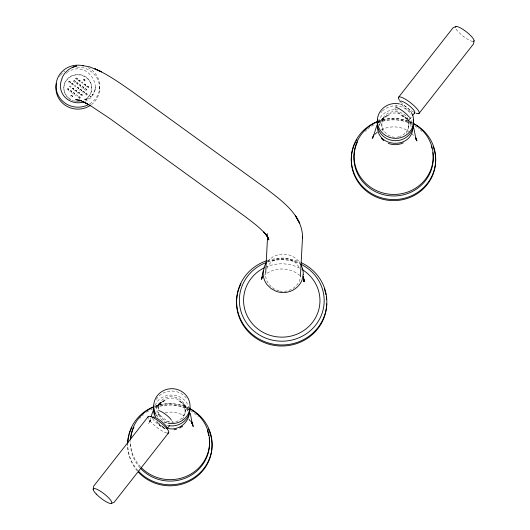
<?xml version="1.0" encoding="UTF-8"?>
<svg xmlns="http://www.w3.org/2000/svg" width="530" height="530" viewBox="0 0 530 530"><rect width="100%" height="100%" fill="white"/><g stroke="black" fill="none" stroke-linecap="round" stroke-linejoin="round"><path stroke-width="0.4" stroke-dasharray="2.65 1.99" d="M181.989 419.495C189.601 411.578 182.399 397.639 171.799 398.109A13.522 12.958 2.7 0 0 164.247 400.203C160.782 402.383 158.377 406.212 158.159 410.326M68.847 89.683A0.841 0.802 3 0 0 67.635 88.921A0.841 0.802 3 0 0 67.555 90.312A0.841 0.802 3 0 0 68.847 89.683L68.854 89.583A0.841 0.802 3 0 0 67.635 88.815A0.841 0.802 3 0 0 67.562 90.206A0.841 0.802 3 0 0 68.854 89.583M70.245 82.316A0.841 0.802 3 0 0 69.032 81.547A0.841 0.802 3 0 0 68.953 82.938A0.841 0.802 3 0 0 70.245 82.316L70.252 82.21A0.841 0.802 3 0 0 69.039 81.441A0.841 0.802 3 0 0 68.96 82.832A0.841 0.802 3 0 0 70.252 82.21M70.947 87.013L70.947 86.907A0.841 0.802 3 0 0 69.735 86.138A0.841 0.802 3 0 0 69.655 87.529A0.841 0.802 3 0 0 70.947 86.907M71.643 91.71A0.841 0.802 3 0 0 70.424 90.941A0.841 0.802 3 0 0 70.344 92.333A0.841 0.802 3 0 0 71.643 91.71L71.649 91.604A0.841 0.802 3 0 0 70.43 90.835A0.841 0.802 3 0 0 70.351 92.227A0.841 0.802 3 0 0 71.649 91.604M72.338 96.407A0.841 0.802 3 0 0 71.126 95.639A0.841 0.802 3 0 0 71.046 97.03A0.841 0.802 3 0 0 72.338 96.407L72.345 96.301A0.841 0.802 3 0 0 71.133 95.539A0.841 0.802 3 0 0 71.053 96.93A0.841 0.802 3 0 0 72.345 96.301M73.041 84.336A0.841 0.802 3 0 0 71.822 83.574A0.841 0.802 3 0 0 71.749 84.966A0.841 0.802 3 0 0 73.041 84.336L73.047 84.237A0.841 0.802 3 0 0 71.828 83.468A0.841 0.802 3 0 0 71.749 84.86A0.841 0.802 3 0 0 73.047 84.237M73.736 89.033A0.841 0.802 3 0 0 72.524 88.272A0.841 0.802 3 0 0 72.444 89.663A0.841 0.802 3 0 0 73.736 89.033L73.743 88.934A0.841 0.802 3 0 0 72.531 88.166A0.841 0.802 3 0 0 72.451 89.557A0.841 0.802 3 0 0 73.743 88.934M74.438 93.73A0.841 0.802 3 0 0 73.219 92.969A0.841 0.802 3 0 0 73.14 94.36A0.841 0.802 3 0 0 74.438 93.73L74.445 93.631A0.841 0.802 3 0 0 73.226 92.863A0.841 0.802 3 0 0 73.147 94.254A0.841 0.802 3 0 0 74.445 93.631M75.134 81.666A0.841 0.802 3 0 0 73.922 80.898A0.841 0.802 3 0 0 73.842 82.289A0.841 0.802 3 0 0 75.134 81.666L75.141 81.56A0.841 0.802 3 0 0 73.928 80.792A0.841 0.802 3 0 0 73.849 82.183A0.841 0.802 3 0 0 75.141 81.56M75.836 86.364A0.841 0.802 3 0 0 74.617 85.595A0.841 0.802 3 0 0 74.538 86.986A0.841 0.802 3 0 0 75.836 86.364L75.843 86.257M76.532 91.061A0.841 0.802 3 0 0 75.32 90.292A0.841 0.802 3 0 0 75.24 91.683A0.841 0.802 3 0 0 76.532 91.061L76.539 90.955A0.841 0.802 3 0 0 75.32 90.186A0.841 0.802 3 0 0 75.24 91.577A0.841 0.802 3 0 0 76.539 90.955M77.234 78.99A0.841 0.802 3 0 0 76.015 78.221A0.841 0.802 3 0 0 75.936 79.613A0.841 0.802 3 0 0 77.234 78.99L77.241 78.884A0.841 0.802 3 0 0 76.022 78.122A0.841 0.802 3 0 0 75.942 79.513A0.841 0.802 3 0 0 77.241 78.884M77.228 95.758A0.841 0.802 3 0 0 76.015 94.989A0.841 0.802 3 0 0 75.936 96.38A0.841 0.802 3 0 0 77.228 95.758L77.234 95.652M77.93 83.687A0.841 0.802 3 0 0 76.718 82.918A0.841 0.802 3 0 0 76.638 84.31A0.841 0.802 3 0 0 77.93 83.687L77.936 83.581A0.841 0.802 3 0 0 76.718 82.819A0.841 0.802 3 0 0 76.645 84.21A0.841 0.802 3 0 0 77.936 83.581M78.632 88.384A0.841 0.802 3 0 0 77.413 87.622A0.841 0.802 3 0 0 77.334 89.014A0.841 0.802 3 0 0 78.632 88.384L78.632 88.285A0.841 0.802 3 0 0 77.42 87.516A0.841 0.802 3 0 0 77.34 88.907A0.841 0.802 3 0 0 78.632 88.285M79.328 93.081A0.841 0.802 3 0 0 78.109 92.319A0.841 0.802 3 0 0 78.029 93.711A0.841 0.802 3 0 0 79.328 93.081L79.334 92.982A0.841 0.802 3 0 0 78.115 92.213A0.841 0.802 3 0 0 78.036 93.605A0.841 0.802 3 0 0 79.334 92.982M80.03 81.017A0.841 0.802 3 0 0 78.811 80.249A0.841 0.802 3 0 0 78.731 81.64A0.841 0.802 3 0 0 80.03 81.017L80.03 80.911A0.841 0.802 3 0 0 78.818 80.143A0.841 0.802 3 0 0 78.738 81.534A0.841 0.802 3 0 0 80.03 80.911M80.023 97.778A0.841 0.802 3 0 0 78.811 97.016A0.841 0.802 3 0 0 78.731 98.408A0.841 0.802 3 0 0 80.023 97.778L80.03 97.679A0.841 0.802 3 0 0 78.811 96.91A0.841 0.802 3 0 0 78.738 98.302A0.841 0.802 3 0 0 80.03 97.679M80.726 85.714A0.841 0.802 3 0 0 79.507 84.946A0.841 0.802 3 0 0 79.427 86.337A0.841 0.802 3 0 0 80.726 85.714L80.732 85.608A0.841 0.802 3 0 0 79.513 84.84A0.841 0.802 3 0 0 79.434 86.231A0.841 0.802 3 0 0 80.732 85.608M81.421 90.411A0.841 0.802 3 0 0 80.209 89.643A0.841 0.802 3 0 0 80.129 91.034A0.841 0.802 3 0 0 81.421 90.411L81.428 90.305A0.841 0.802 3 0 0 80.215 89.537A0.841 0.802 3 0 0 80.136 90.928A0.841 0.802 3 0 0 81.428 90.305M82.123 95.108A0.841 0.802 3 0 0 80.904 94.34A0.841 0.802 3 0 0 80.825 95.731A0.841 0.802 3 0 0 82.123 95.108L82.123 95.002A0.841 0.802 3 0 0 80.911 94.234A0.841 0.802 3 0 0 80.832 95.625A0.841 0.802 3 0 0 82.123 95.002M82.819 83.038L82.826 82.932A0.841 0.802 3 0 0 81.613 82.17A0.841 0.802 3 0 0 81.534 83.561A0.841 0.802 3 0 0 82.826 82.932M83.521 87.735A0.841 0.802 3 0 0 82.302 86.966A0.841 0.802 3 0 0 82.223 88.364A0.841 0.802 3 0 0 83.521 87.735L83.528 87.629A0.841 0.802 3 0 0 82.309 86.867A0.841 0.802 3 0 0 82.23 88.258A0.841 0.802 3 0 0 83.528 87.629M84.217 92.432A0.841 0.802 3 0 0 83.005 91.67A0.841 0.802 3 0 0 82.925 93.061A0.841 0.802 3 0 0 84.217 92.432L84.224 92.333A0.841 0.802 3 0 0 83.005 91.564A0.841 0.802 3 0 0 82.925 92.955A0.841 0.802 3 0 0 84.224 92.333M84.919 80.368A0.841 0.802 3 0 0 83.7 79.599A0.841 0.802 3 0 0 83.621 80.991A0.841 0.802 3 0 0 84.919 80.368L84.926 80.262A0.841 0.802 3 0 0 83.707 79.493A0.841 0.802 3 0 0 83.627 80.885A0.841 0.802 3 0 0 84.926 80.262M85.615 85.065A0.841 0.802 3 0 0 84.403 84.296A0.841 0.802 3 0 0 84.323 85.688A0.841 0.802 3 0 0 85.615 85.065L85.621 84.959A0.841 0.802 3 0 0 84.403 84.191A0.841 0.802 3 0 0 84.323 85.582A0.841 0.802 3 0 0 85.621 84.959M86.311 89.762A0.841 0.802 3 0 0 85.098 88.994A0.841 0.802 3 0 0 85.019 90.385A0.841 0.802 3 0 0 86.311 89.762L86.317 89.656A0.841 0.802 3 0 0 85.105 88.888A0.841 0.802 3 0 0 85.025 90.279A0.841 0.802 3 0 0 86.317 89.656M87.013 94.459A0.841 0.802 3 0 0 85.794 93.691A0.841 0.802 3 0 0 85.714 95.082A0.841 0.802 3 0 0 87.013 94.459L87.019 94.353A0.841 0.802 3 0 0 85.8 93.585A0.841 0.802 3 0 0 85.721 94.976A0.841 0.802 3 0 0 87.019 94.353M88.411 87.086A0.841 0.802 3 0 0 87.192 86.317A0.841 0.802 3 0 0 87.112 87.708A0.841 0.802 3 0 0 88.411 87.086L88.417 86.98A0.841 0.802 3 0 0 87.198 86.218A0.841 0.802 3 0 0 87.119 87.609A0.841 0.802 3 0 0 88.417 86.98M99.66 89.358L99.766 87.404M267.657 235.128L267.743 233.498L267.657 234.942M406.338 133.262C420.396 106.656 372.974 102.774 383.243 131.818M185.083 412.585C188.971 394.466 159.497 390.179 158.245 408.63M85.025 101.29C108.034 91.584 88.007 58.803 68.211 71.894M185.255 409.432C185.288 415.348 180.75 420.754 174.999 421.973M408.829 124.961C408.564 130.148 404.801 134.845 399.872 136.409M95.069 89.451L95.347 87.404L94.214 91.67L92.087 95.168L92.677 94.472L90.617 96.791L91.233 96.096L88 98.593L85.416 99.826L86.761 99.415L84.29 100.084M379.202 125.537L379.54 124.007L379.175 125.385L381.938 119.873L381.342 120.595L382.971 118.694L382.382 119.369L386.284 116.342M150.54 418.356L149.586 422.099L150.209 420.171L148.691 423.457L150.633 420.356L149.645 421.509L152.362 418.561M378.261 121.655C380.792 113.579 389.696 108.445 397.957 109.935M156.045 409.12L158.351 405.052L157.708 405.814L159.397 403.847L157.708 405.814M266.881 268.524C272.003 254.268 294.68 254.725 299.563 268.942M155.224 405.324C160.994 390.418 185.381 392.226 188.753 407.868M378.334 122.993C380.904 119.184 384.899 116.468 389.239 115.03L386.854 115.911M156.549 411.995L157.556 410.71M395.142 107.683L397.659 104.476M409.703 119.29L412.221 116.083M155.462 407.159L160.06 402.913L165.638 400.229L161.14 402.495L158.761 404.595M267.577 261.237L272.976 256.732L278.435 254.619A20.041 19.232 3 0 1 286.246 254.327C292.01 255.188 297.363 258.6 300.43 263.582M375.041 134.256L377.049 132.334L374.697 134.574M66.422 73.398L67.615 72.391M159.947 403.462L161.663 402.065L161.14 402.495M381.554 119.363L383.667 117.713M264.45 275.143L265.47 274.348M157.993 404.522L160.06 402.913M375.969 133.368L378.162 131.665M267.094 273.248C277.183 266.669 291.447 267.849 300.404 275.878M154.72 416.759L156.641 415.553M381.342 129.81C390.325 125.186 401.8 126.127 409.955 132.076M157.37 415.189L161.272 413.506M399.282 136.627C388.331 140.662 376.008 126.14 384.906 117.488C392.425 108.12 409.822 114.447 408.736 126.657M165.148 412.532C170.991 411.432 177.351 412.433 182.075 414.685L181.737 414.546L184.109 415.818M174.39 422.132L169.766 422.185M279.701 291.089C287.286 292.56 295.528 288.764 298.993 281.781A17.503 16.801 3 0 0 300.358 277.607M168.467 421.933C163.77 420.88 159.795 417.11 158.616 412.419M278.979 290.851L275.375 289.658L271.579 287.2M164.664 428.565L160.113 425.868L156.317 421.509M166.314 423C161.915 421.151 158.609 416.931 158.172 412.148M164.439 428.041L159.894 424.941L157.132 421.496M163.233 426.835L160.385 424.994L157.913 422.615L157.152 421.211M411.81 133.567L414.559 136.462M407.736 119.581L408.975 120.972L406.53 118.422L402.495 115.785C406.987 117.7 410.684 121.317 412.89 125.65M188.905 419.435L191.668 422.503M271.029 286.631L267.425 281.98A17.503 16.801 3 0 1 265.629 274.169M190.701 421.337L189.25 419.594L190.058 420.575M408.259 120.164L410.571 124.285L411.386 128.147M409.286 116.494L410.843 118.733L412.585 123.709M188.872 410.154C186.726 406.046 183.042 402.793 178.815 400.932L182.969 403.655L185.368 406.172L184.652 405.364L186.143 407.431L185.566 406.603L187.481 411.161L187.143 409.564L187.666 412.327M166.976 433.023A13.045 3.034 38.1 0 1 156.688 427.22A13.045 3.034 38.1 0 1 148.374 418.541M171.475 420.038A9.315 2.166 38.1 0 1 165.433 419.641A9.315 2.166 38.1 0 1 157.748 410.591M165.479 428.757A9.315 2.166 38.1 0 1 158.218 424.437A9.315 2.166 38.1 0 1 152.64 418.521M169.017 425.703A18.166 17.437 3 0 1 167.268 425.351M155.853 416.799A18.166 17.437 3 0 1 154.647 414.195M156.251 399.368A18.166 17.437 3 0 1 187.415 399.666M166.817 422.854A18.166 17.437 3 0 1 164.048 421.82M157.986 417.282A18.166 17.437 3 0 1 156.27 414.95M139.973 467.758A39.591 38.001 3 0 1 130.4 441.583M139.754 418.395A39.591 38.001 3 0 1 140.781 417.282M142.404 415.679A39.591 38.001 3 0 1 143.544 414.665M146.558 412.333A39.591 38.001 3 0 1 152.541 408.882M155.383 407.689A39.591 38.001 3 0 1 189.839 410.286M190.508 410.671A39.591 38.001 3 0 1 198.386 416.739M140.563 466.884A39.591 38.001 3 0 1 130.453 441.642M154.733 406.53A39.591 38.001 3 0 1 188.554 408.126M137.336 471.004A42.215 40.518 3 0 1 127.65 444.498M155.853 407.014A42.215 40.518 3 0 1 188.11 408.842M137.926 470.567A42.215 40.518 3 0 1 127.697 444.253M155.906 405.967A42.215 40.518 3 0 1 188.163 407.795M409.359 117.474A9.315 2.166 38.1 0 1 402.283 116.097A9.315 2.166 38.1 0 1 395.592 107.504M472.886 41.479A11.647 2.71 38.1 0 1 463.213 36.225A11.647 2.71 38.1 0 1 455.581 28.011M410.843 111.916A9.315 2.166 38.1 0 1 400.283 102.661M413.599 112.075A13.045 3.034 38.1 0 1 401.336 102.528M380.858 112.757A18.166 17.437 3 0 1 381.998 111.446M382.408 111.035A18.166 17.437 3 0 1 411.022 114.467M400.024 104.059A18.166 17.437 3 0 1 411.141 112.115M364.918 131.539A39.591 38.001 3 0 1 367.151 129.466M367.734 128.982A39.591 38.001 3 0 1 375.452 124.013M378.268 122.768A39.591 38.001 3 0 1 412.088 124.358M414.771 125.868A39.591 38.001 3 0 1 419.157 128.982M420.323 129.969A39.591 38.001 3 0 1 421.993 131.539M378.341 121.33A39.591 38.001 3 0 1 412.161 122.927M377.91 122.364A42.215 40.518 3 0 1 411.717 123.642M377.963 121.317A42.215 40.518 3 0 1 411.77 122.596M68.357 98.07A13.972 13.409 3 0 1 68.82 77.91A13.972 13.409 3 0 1 89.583 81.063A13.972 13.409 3 0 1 83.7 100.402M79.772 101.508A13.972 13.409 3 0 1 77.035 101.614M74.326 101.203A13.972 13.409 3 0 1 71.755 100.289M70.55 99.66A13.972 13.409 3 0 1 69.41 98.918M70.563 99.329A13.972 13.409 3 0 1 67.515 78.791A13.972 13.409 3 0 1 89.086 80.01A13.972 13.409 3 0 1 83.72 100.077M77.055 101.283A13.972 13.409 3 0 1 73.034 100.481M76.85 67.124A21.889 21.014 3 0 1 98.335 80.918A21.889 21.014 3 0 1 91.319 104.715M59.473 76.565A21.889 21.014 3 0 1 60.294 75.439M60.731 74.896A21.889 21.014 3 0 1 63.196 72.411M63.733 71.967A21.889 21.014 3 0 1 64.859 71.119M88.013 67.568A21.889 21.014 3 0 1 99.772 85.343A21.889 21.014 3 0 1 89.663 103.94M265.636 267.18A38.193 36.663 3 0 1 301.583 269.214M267.385 261.548A45.123 43.308 3 0 1 299.828 263.125M267.703 262.012A42.413 40.711 3 0 1 300.119 263.841M267.445 260.502A45.123 43.308 3 0 1 299.887 262.085"/><path stroke-width="0.79" d="M265.662 273.447L267.57 236.486M300.404 276.793L302.564 236.314C301.656 214.504 281.635 200.671 265.994 188.514L130.506 90.365C119.071 82.488 107.65 74.332 94.85 68.781L101.627 71.934M302.438 238.5L302.564 236.314M189.323 411.923C189.515 422.589 178.365 430.817 168.176 428.551M377.605 125.325C375.651 148.254 412.95 149.804 412.93 126.723M266.053 263.291A20.001 19.199 3.5 0 0 264.364 266.669L263.185 272.201A20.001 19.199 3.5 0 0 263.735 277.813L264.291 279.628A20.074 19.265 3.3 0 0 267.047 284.636L271.181 288.671L276.342 291.368A19.67 18.875 3 0 0 282.112 292.514A20.001 19.186 3 0 0 287.949 292.017C292.375 291.016 296.422 288.486 299.231 284.921A20.001 19.193 2.6 0 0 302.02 279.979L303.2 274.441M93.194 489.263L93.711 486.103L148.214 416.587M474.065 40.737L473.548 43.897L419.044 113.413M263.383 270.32L261.482 279.363L262.476 276.998M150.917 416.852L153.283 410.511M376.883 125.345L373.16 137.005L373.822 134.938L372.226 138.396L373.398 136.323M61.884 78.44C64.302 72.126 70.04 67.403 76.625 66.031L72.948 67.158M262.482 276.952L261.84 278.098L262.555 277.077M398.659 97.162L453.163 27.646L455.886 26.586M167.089 428.73L169.607 425.524M412.724 115.441L414.732 112.877M168.606 432.838L114.102 502.354L111.373 503.414M179.749 428.035L182.704 426.18M403.356 142.835C398.666 145.081 393.114 145.293 388.271 143.365M83.555 101.985C76.353 104.291 68.098 101.634 63.587 95.552A17.503 16.854 6.7 0 1 62.056 78.745M174.045 429.75L176.503 429.267M81.501 100.461L79.553 100.568L81.017 100.495L75.691 99.627L81.097 100.667L79.228 100.163L87.476 103.9L83.078 101.634L91.451 106.318L110.147 118.746L245.324 216.664C253.181 222.812 261.615 228.629 267.604 236.751L263.841 231.988L266.855 235.87L265.669 233.776L268.889 239.54L267.18 235.843L268.26 239.931L267.67 236.38M82.879 65.607L89.835 66.912L100.322 71.331M381.335 138.303L383.786 140.728M303.438 279.389L304.611 281.483L303.339 278.952M300.735 264.139L302.656 268.829M415.99 138.741L416.925 140.94L415.891 138.138M303.392 279.098L304.498 281.741L303.644 279.522L304.174 281.735L303.412 276.229L303.915 281.258L303.597 278.118M192.741 424.848L191.476 421.701L192.741 424.848L192.125 423.006M413.625 127.372L416.083 139.423L415.805 138.038M192.132 423.079L193.211 426.544L192.059 422.536M190.23 413.195L192.456 424.523L192.191 423.198M154.369 415.487L153.886 411.83M158.722 410.571A9.315 2.166 38.1 0 1 171.11 419.548M152.527 417.123A9.315 2.166 38.1 0 1 161.034 421.138A9.315 2.166 38.1 0 1 167.208 428.558M148.009 417.547A13.045 3.034 38.1 0 1 160.63 422.602A13.045 3.034 38.1 0 1 167.52 433.096M189.925 407.795A18.166 17.437 3 0 1 169.017 425.703M154.647 414.195A18.166 17.437 3 0 1 153.826 405.755M155.979 414.453A18.166 17.437 3 0 1 167.202 389.265A18.166 17.437 3 0 1 190.065 405.828A18.166 17.437 3 0 1 167.97 423.139M209.158 437.873A39.591 38.001 3 0 1 186.692 477.59A39.591 38.001 3 0 1 140.49 468.321M130.486 440.099A39.591 38.001 3 0 1 132.765 429.923M133.043 429.227A39.591 38.001 3 0 1 133.944 427.167M207.316 430.625A39.591 38.001 3 0 1 208.23 433.48M208.423 434.202A39.591 38.001 3 0 1 208.76 435.66M189.236 408.484A39.591 38.001 3 0 1 201.234 465.168A39.591 38.001 3 0 1 141.086 467.44M130.512 439.403A39.591 38.001 3 0 1 153.316 407.126M211.742 440.536A42.215 40.518 3 0 1 187.309 482.26A42.215 40.518 3 0 1 138.423 472.21M127.703 442.914A42.215 40.518 3 0 1 128.962 435.064M129.181 434.295A42.215 40.518 3 0 1 131.798 427.611M208.449 429.055A42.215 40.518 3 0 1 209.39 431.274M209.668 432.023A42.215 40.518 3 0 1 211.636 439.748M189.641 408.517A42.215 40.518 3 0 1 203.162 469.341A42.215 40.518 3 0 1 138.476 471.17M127.703 443.458A42.215 40.518 3 0 1 153.587 406.815M396.301 107.55A9.315 2.166 38.1 0 1 408.69 116.527M400.024 101.959A9.315 2.166 38.1 0 1 408.683 105.278A9.315 2.166 38.1 0 1 414.281 113.056M399.56 100.349A13.045 3.034 38.1 0 1 403.217 98.05A13.045 3.034 38.1 0 1 417.037 108.809A13.045 3.034 38.1 0 1 416.09 113.215M455.648 26.732A11.647 2.71 38.1 0 1 467.182 32.462A11.647 2.71 38.1 0 1 473.615 41.393M455.436 27.242A11.647 2.71 38.1 0 1 455.502 26.957M413.161 119.767A18.166 17.437 3 0 1 395.287 140.722A18.166 17.437 3 0 1 377.651 119.435M411.439 112.612A18.166 17.437 3 0 1 400.21 137.793A18.166 17.437 3 0 1 377.353 121.237A18.166 17.437 3 0 1 399.441 103.926M432.851 152.66A39.677 38.087 3 0 1 389.47 195.749A39.677 38.087 3 0 1 356.292 144.697M356.564 143.994A39.677 38.087 3 0 1 357.472 141.934M431.254 146.108A39.677 38.087 3 0 1 431.923 148.261M412.843 123.285A39.591 38.001 3 0 1 423.523 181.498A39.591 38.001 3 0 1 362.03 179.18A39.591 38.001 3 0 1 376.923 121.926M433.275 146.823A42.215 40.518 3 0 1 393.227 200.618A42.215 40.518 3 0 1 353.795 146.075M354.086 145.333A42.215 40.518 3 0 1 355.405 142.411M356.147 140.993A42.215 40.518 3 0 1 356.955 139.609M413.248 123.318A42.215 40.518 3 0 1 425.186 185.97A42.215 40.518 3 0 1 358.989 182.221A42.215 40.518 3 0 1 377.963 121.317M90.743 105.126A21.889 21.014 3 0 1 65.839 105.675A21.889 21.014 3 0 1 56.432 83.482M89.053 104.297A21.889 21.014 3 0 1 56.233 89.047A21.889 21.014 3 0 1 83.343 65.833M302.219 269.598A38.193 36.663 3 0 1 309.924 325.367A38.193 36.663 3 0 1 251.419 322.604A38.193 36.663 3 0 1 264.284 267.809M302.663 268.876A20.001 19.193 2.6 0 1 303.2 274.48M326.765 303.829A45.123 43.308 3 0 1 273.334 345.235A45.123 43.308 3 0 1 239.255 287.704M239.514 287.041A45.123 43.308 3 0 1 240.978 283.795M324.221 288.505A45.123 43.308 3 0 1 325.48 292.587M325.652 293.276A45.123 43.308 3 0 1 325.957 294.667M326.321 296.76A45.123 43.308 3 0 1 326.639 299.582M300.861 264.198A42.413 40.711 3 0 1 313.959 327.123A42.413 40.711 3 0 1 247.238 323.976A42.413 40.711 3 0 1 266.146 262.562M301.226 262.681A45.123 43.308 3 0 1 315.953 329.998A45.123 43.308 3 0 1 244.469 325.95A45.123 43.308 3 0 1 266.742 260.727M298.761 221.606L295.521 215.843L299.748 223.375L298.761 221.606M96.241 494.02A11.647 2.71 38.1 0 0 111.611 503.268A11.647 2.71 38.1 0 0 99.673 490.753A11.647 2.71 38.1 0 0 96.241 494.02"/></g></svg>
